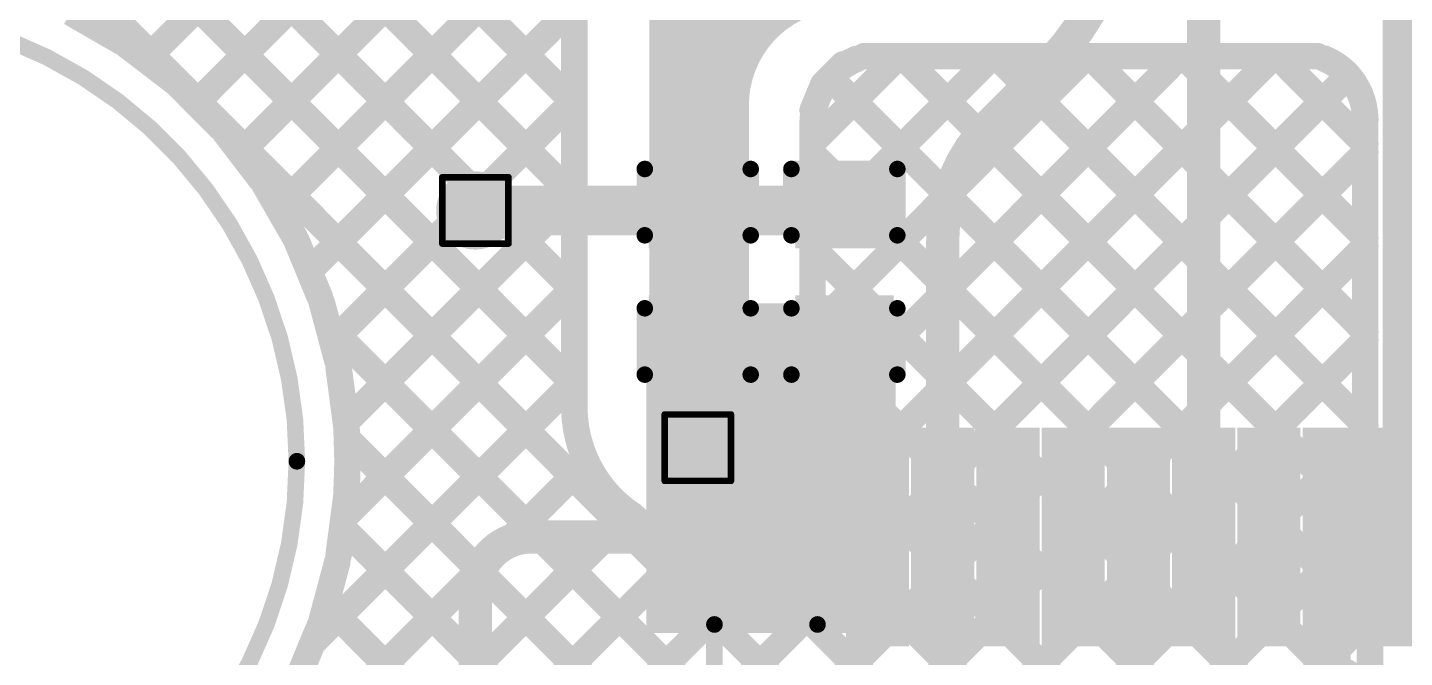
# Model space of a CAD drawing. Header units: inches. Extents: x -17 to 349, y -40 to 215.
# Drawn here: x 90.6 to 101.16, y 131.9 to 136.72 of the extents above; entities that cross this region are included whole.
import ezdxf

# ---------------------------------------------------------------- set-up
doc = ezdxf.new("R2010")
doc.units = ezdxf.units.IN
for name, color, linetype in [('Board Outline', 216, 'Continuous'), ('Bottom Layer', 5, 'Continuous'), ('Drill Drawing', 1, 'Continuous'), ('Top Layer', 1, 'Continuous'), ('Top Overlay', 2, 'Continuous'), ('Top Paste', 8, 'Continuous'), ('Top Solder', 216, 'Continuous'), ('Via Holes', 16, 'Continuous')]:
    doc.layers.add(name, color=color, linetype=linetype)

# ---------------------------------------------------------------- blocks, each defined once
blk = doc.blocks.new('C___0402_36')
at = {"layer": 'Top Layer'}
for points in [[(-0.699, -0.317), (-0.699, 0.318), (-0.241, 0.318), (-0.241, -0.317)], [(0.241, -0.317), (0.241, 0.318), (0.699, 0.318), (0.699, -0.317)]]:
    blk.add_hatch(color=1, dxfattribs=at).paths.add_polyline_path(points)
at = {"layer": 'Top Paste'}
for points in [[(-0.699, -0.317), (-0.699, 0.318), (-0.241, 0.318), (-0.241, -0.317)], [(0.241, -0.317), (0.241, 0.318), (0.699, 0.318), (0.699, -0.317)]]:
    blk.add_hatch(color=8, dxfattribs=at).paths.add_polyline_path(points)
at = {"layer": 'Top Solder'}
for points in [[(-0.758, -0.377), (-0.758, 0.378), (-0.181, 0.378), (-0.181, -0.377)], [(0.181, -0.377), (0.181, 0.378), (0.758, 0.378), (0.758, -0.377)]]:
    blk.add_hatch(color=216, dxfattribs=at).paths.add_polyline_path(points)
at = {"layer": 'Top Overlay', "const_width": 0.127}
for points in [[(-0.787, -0.406), (-0.787, 0.406)], [(-0.279, 0.406), (-0.787, 0.406)], [(0.787, 0.406), (0.279, 0.406)], [(0.787, -0.406), (0.787, 0.406)], [(-0.787, -0.406), (-0.279, -0.406)], [(0.787, -0.406), (0.279, -0.406)]]:
    blk.add_lwpolyline(points, dxfattribs=at)
at = {"layer": 'Top Overlay', "const_width": 0.0635}
for points in [[(-0.819, 0.406, 1), (-0.756, 0.406, 1)], [(-0.819, 0.406, 1), (-0.756, 0.406, 1)], [(-0.311, 0.406, 1), (-0.248, 0.406, 1)], [(0.248, 0.406, 1), (0.311, 0.406, 1)], [(0.756, 0.406, 1), (0.819, 0.406, 1)], [(0.756, 0.406, 1), (0.819, 0.406, 1)], [(-0.819, -0.406, 1), (-0.756, -0.406, 1)], [(-0.819, -0.406, 1), (-0.756, -0.406, 1)], [(-0.311, -0.406, 1), (-0.248, -0.406, 1)], [(0.248, -0.406, 1), (0.311, -0.406, 1)], [(0.756, -0.406, 1), (0.819, -0.406, 1)], [(0.756, -0.406, 1), (0.819, -0.406, 1)]]:
    blk.add_lwpolyline(points, format="xyb", close=True, dxfattribs=at)
blk = doc.blocks.new('C___0402_37')
at = {"layer": 'Top Layer'}
for points in [[(-0.699, -0.318), (-0.699, 0.317), (-0.241, 0.317), (-0.241, -0.318)], [(0.241, -0.318), (0.241, 0.317), (0.699, 0.317), (0.699, -0.318)]]:
    blk.add_hatch(color=1, dxfattribs=at).paths.add_polyline_path(points)
at = {"layer": 'Top Paste'}
for points in [[(-0.699, -0.318), (-0.699, 0.317), (-0.241, 0.317), (-0.241, -0.318)], [(0.241, -0.318), (0.241, 0.317), (0.699, 0.317), (0.699, -0.318)]]:
    blk.add_hatch(color=8, dxfattribs=at).paths.add_polyline_path(points)
at = {"layer": 'Top Solder'}
for points in [[(-0.758, -0.377), (-0.758, 0.377), (-0.181, 0.377), (-0.181, -0.377)], [(0.181, -0.377), (0.181, 0.377), (0.758, 0.377), (0.758, -0.377)]]:
    blk.add_hatch(color=216, dxfattribs=at).paths.add_polyline_path(points)
at = {"layer": 'Top Overlay', "const_width": 0.127}
for points in [[(-0.787, -0.406), (-0.787, 0.406)], [(-0.279, 0.406), (-0.787, 0.406)], [(0.787, 0.406), (0.279, 0.406)], [(0.787, -0.406), (0.787, 0.406)], [(-0.279, -0.406), (-0.787, -0.406)], [(0.787, -0.406), (0.279, -0.406)]]:
    blk.add_lwpolyline(points, dxfattribs=at)
at = {"layer": 'Top Overlay', "const_width": 0.0635}
for points in [[(-0.819, 0.406, 1), (-0.756, 0.406, 1)], [(-0.819, 0.406, 1), (-0.756, 0.406, 1)], [(-0.311, 0.406, 1), (-0.248, 0.406, 1)], [(0.248, 0.406, 1), (0.311, 0.406, 1)], [(0.756, 0.406, 1), (0.819, 0.406, 1)], [(0.756, 0.406, 1), (0.819, 0.406, 1)], [(-0.819, -0.406, 1), (-0.756, -0.406, 1)], [(-0.819, -0.406, 1), (-0.756, -0.406, 1)], [(-0.311, -0.406, 1), (-0.248, -0.406, 1)], [(0.248, -0.406, 1), (0.311, -0.406, 1)], [(0.756, -0.406, 1), (0.819, -0.406, 1)], [(0.756, -0.406, 1), (0.819, -0.406, 1)]]:
    blk.add_lwpolyline(points, format="xyb", close=True, dxfattribs=at)
blk = doc.blocks.new('64_TQFP__10_10__63')
at = {"layer": 'Top Layer'}
for points in [[(4.935, 3.89), (6.405, 3.89), (6.405, 3.61), (4.935, 3.61)], [(4.935, 3.39), (6.405, 3.39), (6.405, 3.11), (4.935, 3.11)], [(4.935, 2.89), (6.405, 2.89), (6.405, 2.61), (4.935, 2.61)], [(4.935, 2.39), (6.405, 2.39), (6.405, 2.11), (4.935, 2.11)], [(4.935, 1.89), (6.405, 1.89), (6.405, 1.61), (4.935, 1.61)], [(4.935, 1.39), (6.405, 1.39), (6.405, 1.11), (4.935, 1.11)], [(4.935, 0.89), (6.405, 0.89), (6.405, 0.61), (4.935, 0.61)], [(4.935, 0.39), (6.405, 0.39), (6.405, 0.11), (4.935, 0.11)], [(4.935, -0.11), (6.405, -0.11), (6.405, -0.39), (4.935, -0.39)]]:
    blk.add_hatch(color=1, dxfattribs=at).paths.add_polyline_path(points)
at = {"layer": 'Top Paste'}
for points in [[(4.935, 3.89), (6.405, 3.89), (6.405, 3.61), (4.935, 3.61)], [(4.935, 3.39), (6.405, 3.39), (6.405, 3.11), (4.935, 3.11)], [(4.935, 2.89), (6.405, 2.89), (6.405, 2.61), (4.935, 2.61)], [(4.935, 2.39), (6.405, 2.39), (6.405, 2.11), (4.935, 2.11)], [(4.935, 1.89), (6.405, 1.89), (6.405, 1.61), (4.935, 1.61)], [(4.935, 1.39), (6.405, 1.39), (6.405, 1.11), (4.935, 1.11)], [(4.935, 0.89), (6.405, 0.89), (6.405, 0.61), (4.935, 0.61)], [(4.935, 0.39), (6.405, 0.39), (6.405, 0.11), (4.935, 0.11)], [(4.935, -0.11), (6.405, -0.11), (6.405, -0.39), (4.935, -0.39)]]:
    blk.add_hatch(color=8, dxfattribs=at).paths.add_polyline_path(points)
at = {"layer": 'Top Solder'}
for points in [[(4.833, 3.992), (6.507, 3.992), (6.507, 3.508), (4.833, 3.508)], [(4.833, 3.492), (6.507, 3.492), (6.507, 3.008), (4.833, 3.008)], [(4.833, 2.992), (6.507, 2.992), (6.507, 2.508), (4.833, 2.508)], [(4.833, 2.492), (6.507, 2.492), (6.507, 2.008), (4.833, 2.008)], [(4.833, 1.992), (6.507, 1.992), (6.507, 1.508), (4.833, 1.508)], [(4.833, 1.492), (6.507, 1.492), (6.507, 1.008), (4.833, 1.008)], [(4.833, 0.992), (6.507, 0.992), (6.507, 0.508), (4.833, 0.508)], [(4.833, 0.492), (6.507, 0.492), (6.507, 0.008), (4.833, 0.008)], [(4.833, -0.008), (6.507, -0.008), (6.507, -0.492), (4.833, -0.492)]]:
    blk.add_hatch(color=216, dxfattribs=at).paths.add_polyline_path(points)
at = {"layer": 'Top Overlay', "const_width": 0.127}
for points in [[(4.21, 5), (5, 5)], [(5, 5), (5, 4.21)]]:
    blk.add_lwpolyline(points, dxfattribs=at)
at = {"layer": 'Top Overlay', "const_width": 0.0635}
for points in [[(4.968, 5, 1), (5.032, 5, 1)], [(4.968, 5, 1), (5.032, 5, 1)], [(4.968, 4.21, 1), (5.032, 4.21, 1)]]:
    blk.add_lwpolyline(points, format="xyb", close=True, dxfattribs=at)

msp = doc.modelspace()

# ---------------------------------------------------------------- hatches: boundary and pattern name
at = {"layer": 'Bottom Layer'}
h = msp.add_hatch(color=5, dxfattribs=at)
edge = h.paths.add_edge_path()
edge.add_arc((94.037, 135.32), 0.3, 0, 360)
h = msp.add_hatch(color=5, dxfattribs=at)
edge = h.paths.add_edge_path()
edge.add_arc((95.742, 133.503), 0.3, 0, 360)
h = msp.add_hatch(color=5, dxfattribs=at)
edge = h.paths.add_edge_path()
edge.add_arc((100.62, 131.609), 0.3, 0, 360)
at = {"layer": 'Top Layer'}
h = msp.add_hatch(color=1, dxfattribs=at)
edge = h.paths.add_edge_path()
edge.add_arc((94.037, 135.32), 0.3, 0, 360)
msp.add_hatch(color=1, dxfattribs=at).paths.add_polyline_path([(95.349, 132.084), (97.26, 132.084), (97.26, 134.609), (95.349, 134.609)])
h = msp.add_hatch(color=1, dxfattribs=at)
edge = h.paths.add_edge_path()
edge.add_arc((95.742, 133.503), 0.3, 0, 360)
h = msp.add_hatch(color=1, dxfattribs=at)
edge = h.paths.add_edge_path()
edge.add_arc((100.62, 131.609), 0.3, 0, 360)
at = {"layer": 'Via Holes'}
h = msp.add_hatch(color=7, dxfattribs=at)
edge = h.paths.add_edge_path()
edge.add_arc((94.037, 135.32), 0.15, 0, 360)
h = msp.add_hatch(color=7, dxfattribs=at)
edge = h.paths.add_edge_path()
edge.add_arc((95.742, 133.503), 0.15, 0, 360)

# ---------------------------------------------------------------- linework, layer by layer
at = {"layer": 'Board Outline', "const_width": 0.127}
for points in [[(89.211, 136.856, -0.414214), (92.669, 133.399)], [(92.669, 133.399, -0.414214), (89.211, 129.942)]]:
    msp.add_lwpolyline(points, format="xyb", dxfattribs=at)
at = {"layer": 'Board Outline', "const_width": 0.0635}
msp.add_lwpolyline([(92.637, 133.399, 1), (92.701, 133.399, 1)], format="xyb", close=True, dxfattribs=at)
msp.add_lwpolyline([(92.637, 133.399, 1), (92.701, 133.399, 1)], format="xyb", close=True, dxfattribs=at)
at = {"layer": 'Bottom Layer'}
for points, const_width in [([(87.876, 140.188), (100.895, 127.17)], 0.203), ([(88.595, 140.188), (94.796, 133.987)], 0.203), ([(89.313, 140.188), (94.796, 134.705)], 0.203), ([(90.032, 140.188), (94.796, 135.424)], 0.203), ([(90.75, 140.188), (94.796, 136.142)], 0.203), ([(91.074, 136.756), (94.506, 140.188)], 0.203), ([(91.51, 136.474), (94.796, 139.761)], 0.203), ([(94.796, 139.227), (94.796, 133.815)], 0.203), ([(91.897, 136.142), (94.796, 139.042)], 0.203), ([(95.753, 136.125), (95.753, 138.35)], 0.762), ([(92.236, 135.763), (94.796, 138.324)], 0.203), ([(92.526, 135.335), (94.796, 137.605)], 0.203), ([(90.935, 136.836), (91.327, 136.61)], 0.203), ([(92.763, 134.854), (94.796, 136.887)], 0.203), ([(91.369, 136.582), (91.728, 136.307)], 0.203), ([(92.276, 128.619), (100.158, 136.501)], 0.203), ([(96.622, 135.839), (97.284, 136.501)], 0.203), ([(96.622, 135.121), (98.002, 136.501)], 0.203), ([(96.622, 133.684), (99.439, 136.501)], 0.203), ([(96.622, 134.402), (98.721, 136.501)], 0.203), ([(97.018, 136.501), (100.494, 136.501)], 0.203), ([(97.311, 136.501), (100.895, 132.917)], 0.203), ([(98.03, 136.501), (100.859, 133.671)], 0.203), ([(98.748, 136.501), (100.859, 134.39)], 0.203), ([(99.466, 136.501), (100.859, 135.108)], 0.203), ([(100.185, 136.501), (100.859, 135.826)], 0.203), ([(95.753, 133.514), (95.753, 136.125)], 0.762), ([(96.705, 136.286), (96.857, 136.439)], 0.203), ([(91.766, 136.273), (92.086, 135.953)], 0.203), ([(92.994, 128.619), (100.729, 136.354)], 0.203), ([(96.622, 136.087), (96.705, 136.286)], 0.203), ([(96.757, 136.337), (100.895, 132.199)], 0.203), ([(92.941, 134.313), (94.796, 136.168)], 0.203), ([(96.622, 133.649), (96.622, 135.979)], 0.203), ([(100.859, 136.014), (100.859, 133.394)], 0.203), ([(100.859, 136.014), (100.859, 133.394)], 0.203), ([(92.119, 135.915), (92.394, 135.556)], 0.203), ([(93.713, 128.619), (100.859, 135.766)], 0.203), ([(96.622, 135.753), (100.895, 131.48)], 0.203), ([(92.423, 135.514), (92.649, 135.122)], 0.203), ([(93.044, 133.698), (94.796, 135.45)], 0.203), ([(92.671, 135.077), (92.844, 134.659)], 0.203), ([(94.431, 128.619), (100.859, 135.047)], 0.203), ([(96.622, 135.034), (100.895, 130.762)], 0.203), ([(93.025, 132.961), (94.796, 134.732)], 0.203), ([(92.861, 134.611), (92.978, 134.174)], 0.203), ([(92.906, 134.44), (100.895, 126.451)], 0.203), ([(95.15, 128.619), (100.859, 134.329)], 0.203), ([(96.622, 134.316), (100.895, 130.044)], 0.203), ([(92.988, 134.124), (93.047, 133.676)], 0.203), ([(92.789, 132.006), (94.796, 134.013)], 0.203), ([(93.05, 133.638), (93.057, 133.412)], 0.203), ([(93.052, 133.576), (96.867, 129.761)], 0.203), ([(96.621, 133.599), (100.895, 129.325)], 0.203), ([(96.962, 129.713), (100.859, 133.611)], 0.203), ([(89.287, 127.786), (94.891, 133.39)], 0.203), ([(93.05, 133.16), (93.057, 133.386)], 0.203), ([(100.895, 125.918), (100.895, 133.213)], 0.203), ([(92.988, 132.674), (93.047, 133.122)], 0.203), ([(96.409, 133.093), (100.895, 128.607)], 0.203), ([(90.006, 127.786), (95.22, 133)], 0.203), ([(97.417, 129.449), (100.895, 132.928)], 0.203), ([(93.016, 132.893), (96.231, 129.679)], 0.203), ([(95.972, 132.811), (100.895, 127.888)], 0.203), ([(91.573, 128.634), (95.716, 132.778)], 0.203), ([(92.861, 132.187), (92.978, 132.624)], 0.203), ([(92.891, 132.3), (95.97, 129.221)], 0.203), ([(97.945, 129.259), (100.895, 132.209)], 0.203), ([(92.671, 131.721), (92.844, 132.139)], 0.203)]:
    msp.add_lwpolyline(points, dxfattribs=dict(at, const_width=const_width))
for points, const_width in [([(95.753, 136.125, -0.414214), (96.866, 137.237)], 0.762), ([(96.622, 135.979, -0.302887), (96.956, 136.479)], 0.203), ([(100.547, 136.482, -0.097367), (100.71, 136.374)], 0.203), ([(100.712, 136.372, -0.097307), (100.82, 136.209)], 0.203), ([(100.821, 136.207, -0.097116), (100.859, 136.016)], 0.203), ([(94.801, 133.717, -0.024544), (94.796, 133.815)], 0.203), ([(94.839, 133.526, -0.049128), (94.801, 133.717)], 0.203), ([(96.622, 133.648, -0.024535), (96.618, 133.567)], 0.203), ([(96.618, 133.567, -0.049131), (96.587, 133.408)], 0.203), ([(94.914, 133.345, -0.049128), (94.839, 133.526)], 0.203), ([(95.022, 133.183, -0.049128), (94.914, 133.345)], 0.203), ([(96.587, 133.408, -0.049131), (96.524, 133.257)], 0.203), ([(100.875, 133.278, -0.049122), (100.859, 133.394)], 0.203), ([(96.524, 133.257, -0.049131), (96.434, 133.122)], 0.203), ([(95.16, 133.045, -0.049128), (95.022, 133.183)], 0.203), ([(96.434, 133.122, -0.049131), (96.319, 133.007)], 0.203), ([(95.239, 132.987, -0.024479), (95.16, 133.045)], 0.203), ([(96.319, 133.007, -0.048166), (96.187, 132.918)], 0.203), ([(96.187, 132.918, -0.365609), (95.239, 132.987)], 0.203)]:
    msp.add_lwpolyline(points, format="xyb", dxfattribs=dict(at, const_width=const_width))
for points, const_width in [([(91.023, 136.756, 1), (91.124, 136.756, 1)], 0.102), ([(91.276, 136.61, 1), (91.377, 136.61, 1)], 0.102), ([(91.318, 136.582, 1), (91.42, 136.582, 1)], 0.102), ([(96.967, 136.501, 1), (97.069, 136.501, 1)], 0.102), ([(97.233, 136.501, 1), (97.335, 136.501, 1)], 0.102), ([(97.26, 136.501, 1), (97.362, 136.501, 1)], 0.102), ([(97.951, 136.501, 1), (98.053, 136.501, 1)], 0.102), ([(97.979, 136.501, 1), (98.08, 136.501, 1)], 0.102), ([(98.67, 136.501, 1), (98.772, 136.501, 1)], 0.102), ([(98.697, 136.501, 1), (98.799, 136.501, 1)], 0.102), ([(99.388, 136.501, 1), (99.49, 136.501, 1)], 0.102), ([(99.416, 136.501, 1), (99.517, 136.501, 1)], 0.102), ([(100.107, 136.501, 1), (100.208, 136.501, 1)], 0.102), ([(100.134, 136.501, 1), (100.236, 136.501, 1)], 0.102), ([(100.444, 136.501, 1), (100.545, 136.501, 1)], 0.102), ([(91.459, 136.474, 1), (91.56, 136.474, 1)], 0.102), ([(95.563, 136.125, 1), (95.944, 136.125, 1)], 0.381), ([(95.563, 136.125, 1), (95.944, 136.125, 1)], 0.381), ([(95.563, 136.125, 1), (95.944, 136.125, 1)], 0.381), ([(96.807, 136.439, 1), (96.908, 136.439, 1)], 0.102), ([(96.905, 136.479, 1), (97.007, 136.479, 1)], 0.102), ([(100.497, 136.482, 1), (100.598, 136.482, 1)], 0.102), ([(91.677, 136.307, 1), (91.778, 136.307, 1)], 0.102), ([(91.715, 136.273, 1), (91.817, 136.273, 1)], 0.102), ([(96.654, 136.286, 1), (96.756, 136.286, 1)], 0.102), ([(96.654, 136.286, 1), (96.756, 136.286, 1)], 0.102), ([(96.706, 136.337, 1), (96.808, 136.337, 1)], 0.102), ([(100.659, 136.374, 1), (100.761, 136.374, 1)], 0.102), ([(100.661, 136.372, 1), (100.763, 136.372, 1)], 0.102), ([(100.678, 136.354, 1), (100.78, 136.354, 1)], 0.102), ([(94.745, 136.168, 1), (94.847, 136.168, 1)], 0.102), ([(100.77, 136.209, 1), (100.871, 136.209, 1)], 0.102), ([(100.77, 136.207, 1), (100.872, 136.207, 1)], 0.102), ([(91.846, 136.142, 1), (91.947, 136.142, 1)], 0.102), ([(94.745, 136.142, 1), (94.847, 136.142, 1)], 0.102), ([(96.572, 136.087, 1), (96.673, 136.087, 1)], 0.102), ([(96.572, 135.979, 1), (96.673, 135.979, 1)], 0.102), ([(96.572, 135.979, 1), (96.673, 135.979, 1)], 0.102), ([(100.809, 136.016, 1), (100.91, 136.016, 1)], 0.102), ([(100.809, 136.014, 1), (100.91, 136.014, 1)], 0.102), ([(100.809, 136.014, 1), (100.91, 136.014, 1)], 0.102), ([(92.035, 135.953, 1), (92.136, 135.953, 1)], 0.102), ([(92.068, 135.915, 1), (92.17, 135.915, 1)], 0.102), ([(92.185, 135.763, 1), (92.286, 135.763, 1)], 0.102), ([(96.572, 135.839, 1), (96.673, 135.839, 1)], 0.102), ([(96.572, 135.753, 1), (96.673, 135.753, 1)], 0.102), ([(100.809, 135.826, 1), (100.91, 135.826, 1)], 0.102), ([(100.809, 135.766, 1), (100.91, 135.766, 1)], 0.102), ([(92.344, 135.556, 1), (92.445, 135.556, 1)], 0.102), ([(92.372, 135.514, 1), (92.473, 135.514, 1)], 0.102), ([(94.745, 135.45, 1), (94.847, 135.45, 1)], 0.102), ([(92.475, 135.335, 1), (92.577, 135.335, 1)], 0.102), ([(94.745, 135.424, 1), (94.847, 135.424, 1)], 0.102), ([(92.598, 135.122, 1), (92.7, 135.122, 1)], 0.102), ([(96.572, 135.121, 1), (96.673, 135.121, 1)], 0.102), ([(92.62, 135.077, 1), (92.722, 135.077, 1)], 0.102), ([(96.572, 135.034, 1), (96.673, 135.034, 1)], 0.102), ([(100.809, 135.108, 1), (100.91, 135.108, 1)], 0.102), ([(100.809, 135.047, 1), (100.91, 135.047, 1)], 0.102), ([(92.713, 134.854, 1), (92.814, 134.854, 1)], 0.102), ([(94.745, 134.732, 1), (94.847, 134.732, 1)], 0.102), ([(94.745, 134.705, 1), (94.847, 134.705, 1)], 0.102), ([(92.794, 134.659, 1), (92.895, 134.659, 1)], 0.102), ([(92.81, 134.611, 1), (92.911, 134.611, 1)], 0.102), ([(92.856, 134.44, 1), (92.957, 134.44, 1)], 0.102), ([(96.572, 134.402, 1), (96.673, 134.402, 1)], 0.102), ([(100.809, 134.39, 1), (100.91, 134.39, 1)], 0.102), ([(92.89, 134.313, 1), (92.991, 134.313, 1)], 0.102), ([(96.572, 134.316, 1), (96.673, 134.316, 1)], 0.102), ([(100.809, 134.329, 1), (100.91, 134.329, 1)], 0.102), ([(92.927, 134.174, 1), (93.029, 134.174, 1)], 0.102), ([(92.937, 134.124, 1), (93.038, 134.124, 1)], 0.102), ([(94.745, 134.013, 1), (94.847, 134.013, 1)], 0.102), ([(94.745, 133.987, 1), (94.847, 133.987, 1)], 0.102), ([(94.745, 133.815, 1), (94.847, 133.815, 1)], 0.102), ([(94.745, 133.815, 1), (94.847, 133.815, 1)], 0.102), ([(95.563, 133.514, 1), (95.944, 133.514, 1)], 0.381), ([(92.993, 133.698, 1), (93.095, 133.698, 1)], 0.102), ([(92.996, 133.676, 1), (93.097, 133.676, 1)], 0.102), ([(92.999, 133.638, 1), (93.101, 133.638, 1)], 0.102), ([(94.75, 133.717, 1), (94.852, 133.717, 1)], 0.102), ([(94.75, 133.717, 1), (94.852, 133.717, 1)], 0.102), ([(96.572, 133.684, 1), (96.673, 133.684, 1)], 0.102), ([(96.572, 133.649, 1), (96.673, 133.649, 1)], 0.102), ([(96.572, 133.648, 1), (96.673, 133.648, 1)], 0.102), ([(100.809, 133.671, 1), (100.91, 133.671, 1)], 0.102), ([(93.001, 133.576, 1), (93.103, 133.576, 1)], 0.102), ([(96.568, 133.567, 1), (96.669, 133.567, 1)], 0.102), ([(96.568, 133.567, 1), (96.669, 133.567, 1)], 0.102), ([(96.57, 133.599, 1), (96.672, 133.599, 1)], 0.102), ([(100.809, 133.611, 1), (100.91, 133.611, 1)], 0.102), ([(94.788, 133.526, 1), (94.89, 133.526, 1)], 0.102), ([(94.788, 133.526, 1), (94.89, 133.526, 1)], 0.102), ([(93.006, 133.412, 1), (93.108, 133.412, 1)], 0.102), ([(93.006, 133.386, 1), (93.108, 133.386, 1)], 0.102), ([(94.841, 133.39, 1), (94.942, 133.39, 1)], 0.102), ([(94.863, 133.345, 1), (94.965, 133.345, 1)], 0.102), ([(94.863, 133.345, 1), (94.965, 133.345, 1)], 0.102), ([(96.536, 133.408, 1), (96.637, 133.408, 1)], 0.102), ([(96.536, 133.408, 1), (96.637, 133.408, 1)], 0.102), ([(100.809, 133.394, 1), (100.91, 133.394, 1)], 0.102), ([(100.809, 133.394, 1), (100.91, 133.394, 1)], 0.102), ([(100.809, 133.394, 1), (100.91, 133.394, 1)], 0.102), ([(96.474, 133.257, 1), (96.575, 133.257, 1)], 0.102), ([(96.474, 133.257, 1), (96.575, 133.257, 1)], 0.102), ([(100.824, 133.278, 1), (100.926, 133.278, 1)], 0.102), ([(100.844, 133.213, 1), (100.946, 133.213, 1)], 0.102), ([(92.996, 133.122, 1), (93.097, 133.122, 1)], 0.102), ([(92.999, 133.16, 1), (93.101, 133.16, 1)], 0.102), ([(94.972, 133.183, 1), (95.073, 133.183, 1)], 0.102), ([(94.972, 133.183, 1), (95.073, 133.183, 1)], 0.102), ([(96.383, 133.122, 1), (96.485, 133.122, 1)], 0.102), ([(96.383, 133.122, 1), (96.485, 133.122, 1)], 0.102), ([(95.11, 133.045, 1), (95.211, 133.045, 1)], 0.102), ([(95.11, 133.045, 1), (95.211, 133.045, 1)], 0.102), ([(96.268, 133.007, 1), (96.37, 133.007, 1)], 0.102), ([(96.268, 133.007, 1), (96.37, 133.007, 1)], 0.102), ([(96.358, 133.093, 1), (96.46, 133.093, 1)], 0.102), ([(92.975, 132.961, 1), (93.076, 132.961, 1)], 0.102), ([(95.169, 133, 1), (95.271, 133, 1)], 0.102), ([(95.188, 132.987, 1), (95.29, 132.987, 1)], 0.102), ([(95.188, 132.987, 1), (95.29, 132.987, 1)], 0.102), ([(96.136, 132.918, 1), (96.237, 132.918, 1)], 0.102), ([(96.136, 132.918, 1), (96.237, 132.918, 1)], 0.102), ([(100.844, 132.928, 1), (100.946, 132.928, 1)], 0.102), ([(100.844, 132.917, 1), (100.946, 132.917, 1)], 0.102), ([(92.966, 132.893, 1), (93.067, 132.893, 1)], 0.102), ([(95.922, 132.811, 1), (96.023, 132.811, 1)], 0.102), ([(95.666, 132.778, 1), (95.767, 132.778, 1)], 0.102), ([(92.927, 132.624, 1), (93.029, 132.624, 1)], 0.102), ([(92.937, 132.674, 1), (93.038, 132.674, 1)], 0.102), ([(92.84, 132.3, 1), (92.942, 132.3, 1)], 0.102), ([(92.81, 132.187, 1), (92.911, 132.187, 1)], 0.102), ([(100.844, 132.209, 1), (100.946, 132.209, 1)], 0.102), ([(100.844, 132.199, 1), (100.946, 132.199, 1)], 0.102), ([(92.794, 132.139, 1), (92.895, 132.139, 1)], 0.102), ([(92.739, 132.006, 1), (92.84, 132.006, 1)], 0.102)]:
    msp.add_lwpolyline(points, format="xyb", close=True, dxfattribs=dict(at, const_width=const_width))
at = {"layer": 'Drill Drawing', "const_width": 0.0508}
for points in [[(93.783, 135.574), (94.291, 135.574)], [(93.783, 135.066), (93.783, 135.574)], [(94.291, 135.066), (94.291, 135.574)], [(93.783, 135.066), (94.291, 135.066)], [(95.488, 133.757), (95.996, 133.757)], [(95.488, 133.249), (95.488, 133.757)], [(95.996, 133.249), (95.996, 133.757)], [(95.488, 133.249), (95.996, 133.249)]]:
    msp.add_lwpolyline(points, dxfattribs=at)
at = {"layer": 'Drill Drawing', "const_width": 0.0254}
for points in [[(93.771, 135.574, 1), (93.796, 135.574, 1)], [(93.771, 135.574, 1), (93.796, 135.574, 1)], [(94.279, 135.574, 1), (94.304, 135.574, 1)], [(94.279, 135.574, 1), (94.304, 135.574, 1)], [(93.771, 135.066, 1), (93.796, 135.066, 1)], [(93.771, 135.066, 1), (93.796, 135.066, 1)], [(94.279, 135.066, 1), (94.304, 135.066, 1)], [(94.279, 135.066, 1), (94.304, 135.066, 1)], [(95.476, 133.757, 1), (95.501, 133.757, 1)], [(95.476, 133.757, 1), (95.501, 133.757, 1)], [(95.984, 133.757, 1), (96.009, 133.757, 1)], [(95.984, 133.757, 1), (96.009, 133.757, 1)], [(95.476, 133.249, 1), (95.501, 133.249, 1)], [(95.476, 133.249, 1), (95.501, 133.249, 1)], [(95.984, 133.249, 1), (96.009, 133.249, 1)], [(95.984, 133.249, 1), (96.009, 133.249, 1)]]:
    msp.add_lwpolyline(points, format="xyb", close=True, dxfattribs=at)
at = {"layer": 'Top Layer'}
for points, const_width in [([(99.62, 132.819), (99.62, 146.698)], 0.254), ([(101.12, 132.819), (101.12, 139.441)], 0.254), ([(97.99, 135.984), (98.377, 136.371)], 0.254), ([(94.037, 135.32), (95.742, 135.32)], 0.381), ([(95.742, 135.32), (96.866, 135.32)], 0.381), ([(97.62, 132.819), (97.62, 135.091)], 0.254), ([(94.465, 132.819), (97.12, 132.819)], 0.254), ([(100.62, 131.609), (100.62, 132.819)], 0.254), ([(94.037, 130.677), (94.037, 132.391)], 0.254)]:
    msp.add_lwpolyline(points, dxfattribs=dict(at, const_width=const_width))
at = {"layer": 'Top Layer', "const_width": 0.254}
for points in [[(99.12, 138.167, -0.154625), (98.657, 136.704)], [(98.657, 136.704, -0.042965), (98.377, 136.371)], [(97.62, 135.091, -0.198912), (97.99, 135.984)], [(94.037, 132.391, -0.414214), (94.465, 132.819)]]:
    msp.add_lwpolyline(points, format="xyb", dxfattribs=at)
at = {"layer": 'Top Layer'}
for points, const_width in [([(98.594, 136.704, 1), (98.721, 136.704, 1)], 0.127), ([(98.594, 136.704, 1), (98.721, 136.704, 1)], 0.127), ([(98.313, 136.371, 1), (98.44, 136.371, 1)], 0.127), ([(98.313, 136.371, 1), (98.44, 136.371, 1)], 0.127), ([(97.926, 135.984, 1), (98.053, 135.984, 1)], 0.127), ([(97.926, 135.984, 1), (98.053, 135.984, 1)], 0.127), ([(93.942, 135.32, 1), (94.133, 135.32, 1)], 0.191), ([(95.647, 135.32, 1), (95.838, 135.32, 1)], 0.191), ([(95.647, 135.32, 1), (95.838, 135.32, 1)], 0.191), ([(96.771, 135.32, 1), (96.961, 135.32, 1)], 0.191), ([(97.557, 135.091, 1), (97.684, 135.091, 1)], 0.127), ([(97.557, 135.091, 1), (97.684, 135.091, 1)], 0.127), ([(94.402, 132.819, 1), (94.529, 132.819, 1)], 0.127), ([(94.402, 132.819, 1), (94.529, 132.819, 1)], 0.127), ([(97.057, 132.819, 1), (97.184, 132.819, 1)], 0.127), ([(97.557, 132.819, 1), (97.684, 132.819, 1)], 0.127), ([(99.557, 132.819, 1), (99.684, 132.819, 1)], 0.127), ([(100.557, 132.819, 1), (100.684, 132.819, 1)], 0.127), ([(101.057, 132.819, 1), (101.184, 132.819, 1)], 0.127), ([(93.974, 132.391, 1), (94.101, 132.391, 1)], 0.127), ([(93.974, 132.391, 1), (94.101, 132.391, 1)], 0.127)]:
    msp.add_lwpolyline(points, format="xyb", close=True, dxfattribs=dict(at, const_width=const_width))

# ---------------------------------------------------------------- block references
for name, p, rotation in [('C___0402_37', (95.742, 134.85), 270), ('C___0402_36', (96.866, 134.85), 270), ('64_TQFP__10_10__63', (100.87, 127.149), 90)]:
    msp.add_blockref(name, p, dxfattribs=dict(rotation=rotation))

doc.saveas('drawing.dxf')
